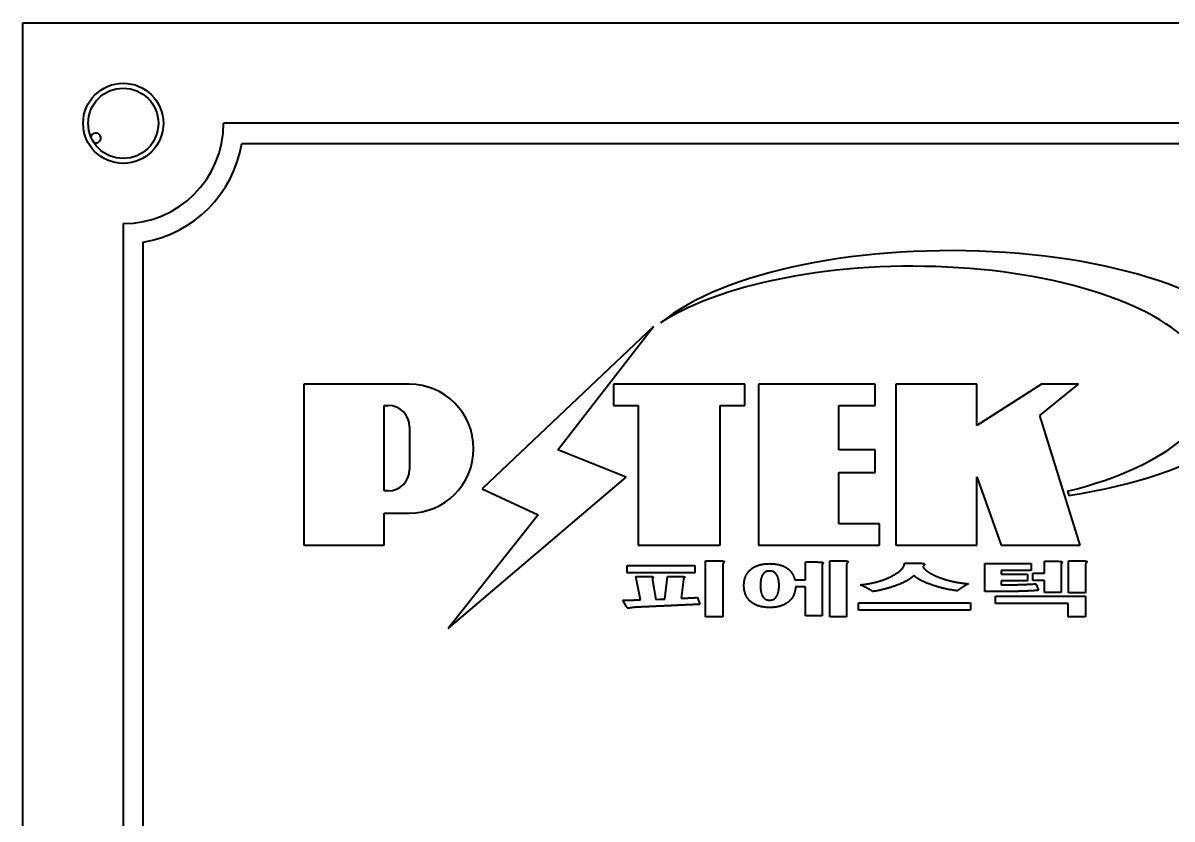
# Model space of a CAD drawing. Header units: millimetres. Extents: x 0 to 5945, y 0 to 4205.
# Drawn here: x 4494.2 to 4551.5, y 1358.3 to 1398 of the extents above; entities that cross this region are included whole.
import ezdxf

# ---------------------------------------------------------------- set-up
doc = ezdxf.new("R2010")
doc.units = ezdxf.units.MM
doc.header["$LTSCALE"] = 5
doc.layers.add('가시적인 것(ISO)', color=3, linetype='Continuous', lineweight=40)

msp = doc.modelspace()

# ---------------------------------------------------------------- linework, layer by layer
at = {"layer": '가시적인 것(ISO)'}
for p, q in [((4494.1704, 1397.9862), (4654.1704, 1397.9862)), ((4494.1704, 1277.9862), (4494.1704, 1397.9862)), ((4644.1704, 1392.9862), (4504.1704, 1392.9862)), ((4505.0865, 1391.9862), (4643.2543, 1391.9862)), ((4499.1704, 1387.9862), (4499.1704, 1287.9862)), ((4500.1704, 1288.9023), (4500.1704, 1387.0702)), ((4525.6069, 1382.8665), (4517.0699, 1374.7652)), ((4520.8375, 1376.7078), (4525.6069, 1382.8665)), ((4508.1704, 1379.9862), (4508.1704, 1371.964)), ((4513.4227, 1379.9862), (4508.1704, 1379.9862)), ((4523.6094, 1379.9862), (4523.6094, 1378.9231)), ((4530.1625, 1379.9862), (4523.6094, 1379.9862)), ((4530.1625, 1378.9231), (4530.1625, 1379.9862)), ((4530.839, 1379.9862), (4530.839, 1371.964)), ((4536.6672, 1379.9862), (4530.839, 1379.9862)), ((4536.6672, 1378.9231), (4536.6672, 1379.9862)), ((4537.6979, 1379.9862), (4537.6979, 1371.964)), ((4541.7321, 1379.9862), (4537.6979, 1379.9862)), ((4541.7321, 1377.928), (4541.7321, 1379.9862)), ((4544.9569, 1379.9862), (4541.7321, 1377.928)), ((4544.8659, 1378.4319), (4546.8023, 1379.9862)), ((4546.8023, 1379.9862), (4544.9569, 1379.9862)), ((4512.1815, 1374.6703), (4512.1815, 1378.9231)), ((4512.1815, 1378.9231), (4512.3845, 1378.9231)), ((4523.6094, 1378.9231), (4524.8466, 1378.9231)), ((4524.8466, 1378.9231), (4524.8466, 1371.964)), ((4528.9253, 1378.9231), (4530.1625, 1378.9231)), ((4528.9253, 1371.964), (4528.9253, 1378.9231)), ((4534.8492, 1378.9231), (4536.6672, 1378.9231)), ((4534.8492, 1376.7171), (4534.8492, 1378.9231)), ((4546.88, 1371.964), (4544.8659, 1378.4319)), ((4513.4477, 1377.8599), (4513.4477, 1375.7335)), ((4524.2487, 1375.3527), (4520.8375, 1376.7078)), ((4536.6672, 1376.7171), (4534.8492, 1376.7171)), ((4536.6672, 1375.5881), (4536.6672, 1376.7171)), ((4534.8492, 1375.5881), (4536.6672, 1375.5881)), ((4534.8492, 1373.0272), (4534.8492, 1375.5881)), ((4515.3638, 1367.8109), (4524.2487, 1375.3527)), ((4541.7321, 1375.3731), (4542.9381, 1371.964)), ((4541.7321, 1371.964), (4541.7321, 1375.3731)), ((4512.3845, 1374.6703), (4512.1815, 1374.6703)), ((4517.0699, 1374.7652), (4519.8509, 1373.476)), ((4546.2435, 1374.6539), (4546.3101, 1374.4401)), ((4512.1815, 1371.964), (4512.1815, 1373.5588)), ((4512.1815, 1373.5588), (4513.4227, 1373.5588)), ((4519.8509, 1373.476), (4515.3638, 1367.8109)), ((4536.8799, 1373.0272), (4534.8492, 1373.0272)), ((4536.8799, 1371.964), (4536.8799, 1373.0272)), ((4508.1704, 1371.964), (4512.1815, 1371.964)), ((4524.8466, 1371.964), (4528.9253, 1371.964)), ((4530.839, 1371.964), (4536.8799, 1371.964)), ((4537.6979, 1371.964), (4541.7321, 1371.964)), ((4542.9381, 1371.964), (4546.88, 1371.964)), ((4528.2045, 1368.3938), (4528.2045, 1371.1857)), ((4528.2045, 1371.1857), (4528.7222, 1371.1857)), ((4529.0653, 1370.9908), (4529.0653, 1368.3938)), ((4533.1833, 1370.2405), (4533.1833, 1371.1275)), ((4533.1833, 1371.1275), (4533.6602, 1371.1275)), ((4534.3931, 1371.1857), (4534.9224, 1371.1857)), ((4534.3931, 1368.3938), (4534.3931, 1371.1857)), ((4535.2365, 1370.9821), (4535.2365, 1368.3938)), ((4538.1214, 1371.0723), (4538.7379, 1371.0723)), ((4542.1346, 1371.0432), (4544.4379, 1371.0432)), ((4542.1346, 1369.6502), (4542.1346, 1371.0432)), ((4544.4379, 1371.0432), (4544.4379, 1370.7058)), ((4545.0951, 1371.1653), (4545.5779, 1371.1653)), ((4545.0951, 1370.575), (4545.0951, 1371.1653)), ((4545.9269, 1370.9676), (4545.9269, 1369.6124)), ((4546.3049, 1369.5862), (4546.3049, 1371.1857)), ((4546.3049, 1371.1857), (4546.8342, 1371.1857)), ((4547.1483, 1370.9821), (4547.1483, 1369.5862)), ((4524.2901, 1370.9472), (4527.6694, 1370.9472)), ((4524.2901, 1370.5924), (4524.2901, 1370.9472)), ((4527.6694, 1370.5924), (4524.2901, 1370.5924)), ((4524.9648, 1369.2401), (4524.7264, 1370.4092)), ((4524.7264, 1370.4092), (4525.2731, 1370.4092)), ((4526.1804, 1369.2779), (4526.3026, 1370.4092)), ((4526.3026, 1370.4092), (4526.8086, 1370.4092)), ((4527.6694, 1370.9472), (4527.6694, 1370.5924)), ((4534.0092, 1370.953), (4534.0092, 1368.4404)), ((4542.9489, 1370.7058), (4542.9489, 1370.5255)), ((4544.4379, 1370.7058), (4542.9489, 1370.7058)), ((4542.9489, 1370.5255), (4544.2518, 1370.5255)), ((4544.2518, 1370.5255), (4544.2518, 1370.1882)), ((4544.5193, 1370.575), (4545.0951, 1370.575)), ((4544.5193, 1370.2114), (4544.5193, 1370.575)), ((4525.5581, 1370.226), (4525.721, 1369.2576)), ((4527.0994, 1370.2551), (4526.9889, 1369.3157)), ((4532.6482, 1370.2405), (4533.1833, 1370.2405)), ((4533.1833, 1369.8828), (4532.6889, 1369.8828)), ((4533.1833, 1368.4404), (4533.1833, 1369.8828)), ((4542.9489, 1370.1882), (4542.9489, 1369.9904)), ((4544.2518, 1370.1882), (4542.9489, 1370.1882)), ((4542.9489, 1369.9904), (4543.2746, 1369.9904)), ((4545.0951, 1370.2114), (4544.5193, 1370.2114)), ((4544.6705, 1370.037), (4544.7985, 1369.7141)), ((4545.0951, 1369.6124), (4545.0951, 1370.2114)), ((4525.721, 1369.2576), (4525.9071, 1369.2692)), ((4525.9071, 1369.2692), (4526.1804, 1369.2779)), ((4526.9889, 1369.3157), (4527.2216, 1369.3274)), ((4527.8032, 1369.3564), (4527.9195, 1369.0191)), ((4542.8733, 1369.6502), (4542.1346, 1369.6502)), ((4542.6639, 1369.0627), (4542.6639, 1369.4262)), ((4542.6639, 1369.4262), (4547.1483, 1369.4262)), ((4545.9269, 1369.6124), (4545.0951, 1369.6124)), ((4547.1483, 1369.5862), (4546.3049, 1369.5862)), ((4547.1483, 1369.4262), (4547.1483, 1368.3938)), ((4524.2436, 1368.9231), (4524.0866, 1369.2227)), ((4535.8297, 1368.7312), (4535.8297, 1369.0947)), ((4535.8297, 1369.0947), (4541.4134, 1369.0947)), ((4541.4134, 1368.7312), (4535.8297, 1368.7312)), ((4541.4134, 1369.0947), (4541.4134, 1368.7312)), ((4546.2875, 1369.0627), (4542.6639, 1369.0627)), ((4546.2875, 1368.3938), (4546.2875, 1369.0627)), ((4529.0653, 1368.3938), (4528.2045, 1368.3938)), ((4534.0092, 1368.4404), (4533.1833, 1368.4404)), ((4535.2365, 1368.3938), (4534.3931, 1368.3938)), ((4547.1483, 1368.3938), (4546.2875, 1368.3938))]:
    msp.add_line(p, q, dxfattribs=at)
for radius in [2, 1.75]:
    msp.add_circle((4499.1704, 1392.9862), radius, dxfattribs=at)
for centre, radius, start, end in [((4499.1704, 1392.9862), 5, 270, 0), ((4497.8004, 1392.2562), 0.25, 248.54758, 167.55427), ((4499.1704, 1392.9862), 6, 279.59407, 350.40593), ((4513.4227, 1376.7725), 3.2137, 270, 90), ((4512.3845, 1377.8599), 1.0632, 0, 90), ((4512.3845, 1375.7335), 1.0632, 270, 0)]:
    msp.add_arc(centre, radius, start, end, dxfattribs=at)
for centre, major_axis, ratio, start_param, end_param in [((4540.4312, 1380.3205), (-16.032, 0), 0.3942601, 1.9462528, 5.8376072), ((4538.525, 1379.8185), (14.8527, 0), 0.4069905, 5.2588489, 8.8617991)]:
    msp.add_ellipse(centre, major_axis=major_axis, ratio=ratio, start_param=start_param, end_param=end_param, dxfattribs=at)
for points in [[(4528.7222, 1371.1857), (4529.0421, 1371.1857), (4529.1061, 1371.1711)], [(4529.0828, 1371.0606), (4529.0653, 1371.0257), (4529.0653, 1370.9908)], [(4529.1119, 1371.1101), (4529.0886, 1371.0781), (4529.0828, 1371.0606)], [(4529.1061, 1371.1711), (4529.1526, 1371.1595), (4529.1119, 1371.1101)], [(4530.438, 1370.7407), (4530.7812, 1371.0432), (4531.4093, 1371.0432)], [(4531.4093, 1371.0432), (4531.9328, 1371.0432), (4532.2585, 1370.8251)], [(4533.6602, 1371.1275), (4533.9685, 1371.1275), (4534.0383, 1371.1072)], [(4534.0209, 1371.0025), (4534.0092, 1370.9763), (4534.0092, 1370.953)], [(4534.0441, 1371.0403), (4534.0267, 1371.0141), (4534.0209, 1371.0025)], [(4534.0383, 1371.1072), (4534.0848, 1371.0926), (4534.0441, 1371.0403)], [(4534.9224, 1371.1857), (4535.219, 1371.1857), (4535.283, 1371.1682)], [(4535.2481, 1371.0461), (4535.2365, 1371.0141), (4535.2365, 1370.9821)], [(4535.283, 1371.0984), (4535.2597, 1371.0664), (4535.2481, 1371.0461)], [(4535.283, 1371.1682), (4535.3237, 1371.1537), (4535.283, 1371.0984)], [(4537.4641, 1370.4092), (4538.1214, 1370.7378), (4538.1214, 1371.0723)], [(4538.7379, 1371.0723), (4539.0287, 1371.0723), (4539.0985, 1371.0374)], [(4539.0985, 1371.0374), (4539.1683, 1371.0025), (4539.0462, 1370.9123)], [(4545.5779, 1371.1653), (4545.8862, 1371.1653), (4545.9501, 1371.145)], [(4545.9385, 1371.0286), (4545.9269, 1370.9966), (4545.9269, 1370.9676)], [(4545.9618, 1371.0752), (4545.9443, 1371.0432), (4545.9385, 1371.0286)], [(4545.9501, 1371.145), (4546.0025, 1371.1304), (4545.9618, 1371.0752)], [(4546.8342, 1371.1857), (4547.1309, 1371.1857), (4547.1948, 1371.1682)], [(4547.1599, 1371.0461), (4547.1483, 1371.0141), (4547.1483, 1370.9821)], [(4547.1948, 1371.0984), (4547.1716, 1371.0664), (4547.1599, 1371.0461)], [(4547.1948, 1371.1682), (4547.2355, 1371.1537), (4547.1948, 1371.0984)], [(4525.2731, 1370.4092), (4525.5116, 1370.4092), (4525.5639, 1370.3947)], [(4525.5639, 1370.3947), (4525.5988, 1370.383), (4525.5755, 1370.3394)], [(4526.8086, 1370.4092), (4527.0878, 1370.4092), (4527.146, 1370.3888)], [(4530.1181, 1369.9584), (4530.1181, 1370.4499), (4530.438, 1370.7407)], [(4531.0545, 1370.4964), (4530.9382, 1370.3132), (4530.9382, 1369.9584)], [(4531.4035, 1370.6767), (4531.1767, 1370.6767), (4531.0545, 1370.4964)], [(4531.7409, 1370.4964), (4531.6245, 1370.6767), (4531.4035, 1370.6767)], [(4531.8688, 1369.9584), (4531.8688, 1370.3132), (4531.7409, 1370.4964)], [(4532.2585, 1370.8251), (4532.5668, 1370.6128), (4532.6482, 1370.2405)], [(4535.917, 1369.9875), (4536.8011, 1370.0777), (4537.4641, 1370.4092)], [(4538.5867, 1370.4586), (4538.418, 1370.2289), (4537.784, 1369.9846)], [(4539.4359, 1369.9991), (4538.7961, 1370.2289), (4538.5867, 1370.4586)], [(4539.0462, 1370.9123), (4539.0462, 1370.8338), (4539.2032, 1370.7087)], [(4539.2032, 1370.7087), (4539.3719, 1370.5721), (4539.6569, 1370.4412)], [(4539.6569, 1370.4412), (4539.9826, 1370.2958), (4540.3723, 1370.194)], [(4525.5523, 1370.29), (4525.5465, 1370.258), (4525.5581, 1370.226)], [(4525.5755, 1370.3394), (4525.5581, 1370.3074), (4525.5523, 1370.29)], [(4527.1111, 1370.2958), (4527.0994, 1370.2754), (4527.0994, 1370.2551)], [(4527.1401, 1370.3307), (4527.1227, 1370.3074), (4527.1111, 1370.2958)], [(4527.146, 1370.3888), (4527.1867, 1370.3772), (4527.1401, 1370.3307)], [(4530.438, 1369.1645), (4530.1181, 1369.4524), (4530.1181, 1369.9584)], [(4530.9382, 1369.9584), (4530.9382, 1369.592), (4531.0545, 1369.4059)], [(4531.7409, 1369.4059), (4531.8688, 1369.5949), (4531.8688, 1369.9584)], [(4532.6889, 1369.8828), (4532.6598, 1369.4088), (4532.3399, 1369.1412)], [(4536.2485, 1369.8247), (4536.0857, 1369.9148), (4535.917, 1369.9875)], [(4536.5393, 1369.6531), (4536.4114, 1369.7374), (4536.2485, 1369.8247)], [(4537.784, 1369.9846), (4537.1733, 1369.752), (4536.5393, 1369.6531)], [(4540.762, 1369.688), (4540.0815, 1369.7723), (4539.4359, 1369.9991)], [(4540.3723, 1370.194), (4540.826, 1370.0806), (4541.3203, 1370.0399)], [(4541.0353, 1369.877), (4540.8958, 1369.7868), (4540.762, 1369.688)], [(4541.3203, 1370.0399), (4541.1924, 1369.9788), (4541.0353, 1369.877)], [(4543.2746, 1369.9904), (4543.6294, 1369.9904), (4543.9493, 1370.0021)], [(4543.9493, 1370.0021), (4544.3041, 1370.0137), (4544.6705, 1370.037)], [(4527.2216, 1369.3274), (4527.4368, 1369.3361), (4527.5357, 1369.3419)], [(4527.5357, 1369.3419), (4527.7043, 1369.3506), (4527.8032, 1369.3564)], [(4531.0545, 1369.4059), (4531.1767, 1369.2227), (4531.4035, 1369.2227)], [(4531.4035, 1369.2227), (4531.6245, 1369.2227), (4531.7409, 1369.4059)], [(4543.8272, 1369.6647), (4543.391, 1369.6502), (4542.8733, 1369.6502)], [(4544.7985, 1369.7141), (4544.3914, 1369.6792), (4543.8272, 1369.6647)], [(4524.0866, 1369.2227), (4524.2669, 1369.2227), (4524.517, 1369.2285)], [(4524.325, 1368.833), (4524.2901, 1368.8446), (4524.2436, 1368.9231)], [(4524.4646, 1368.8388), (4524.3599, 1368.8213), (4524.325, 1368.833)], [(4524.6217, 1368.8621), (4524.5577, 1368.8533), (4524.4646, 1368.8388)], [(4524.517, 1369.2285), (4524.6857, 1369.2343), (4524.9648, 1369.2401)], [(4524.866, 1368.8766), (4524.738, 1368.8737), (4524.6217, 1368.8621)], [(4526.2793, 1368.9406), (4525.465, 1368.9028), (4524.866, 1368.8766)], [(4527.9195, 1369.0191), (4527.0587, 1368.9755), (4526.2793, 1368.9406)], [(4531.4093, 1368.8591), (4530.7812, 1368.8591), (4530.438, 1369.1645)], [(4532.3399, 1369.1412), (4532.0026, 1368.8591), (4531.4093, 1368.8591)]]:
    msp.add_open_spline(points, degree=2, dxfattribs=at)

doc.saveas('drawing.dxf')
